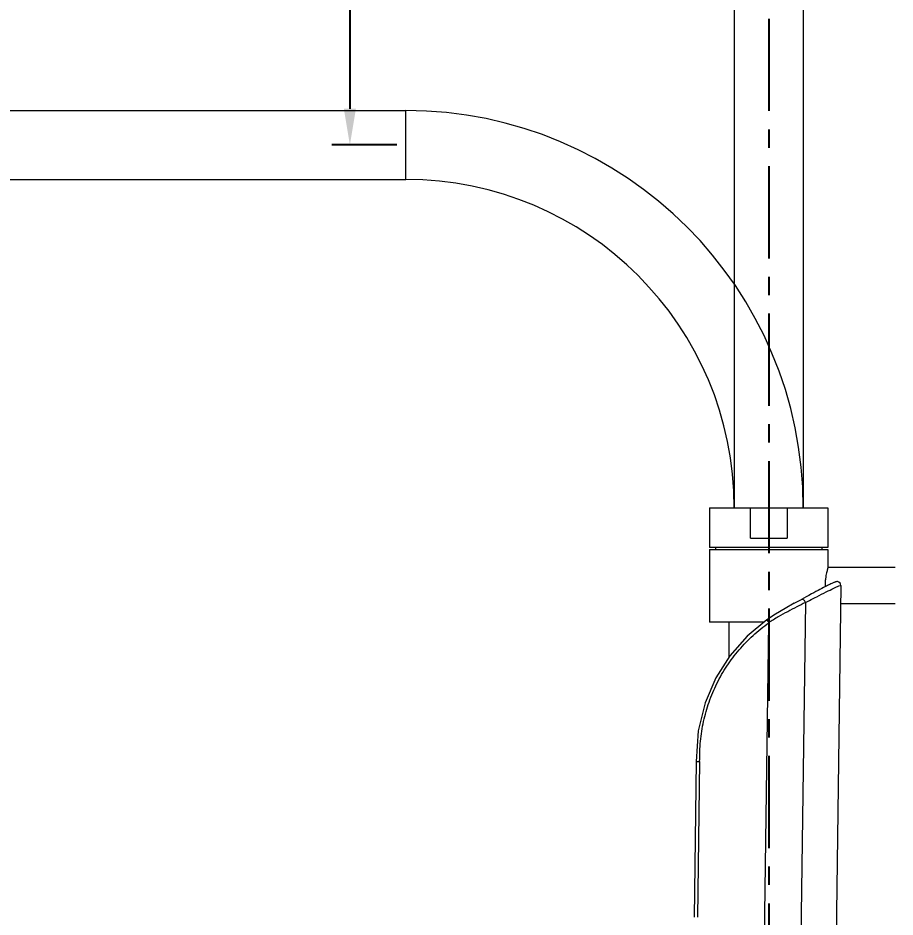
# Model space of a CAD drawing. Header units: millimetres. Extents: x 5438 to 6032, y -2661 to -1821.
# Drawn here: x 5858.7 to 5919.1, y -2178.1 to -2116.2 of the extents above; entities that cross this region are included whole.
import ezdxf

# ---------------------------------------------------------------- set-up
doc = ezdxf.new("R2010")
doc.units = ezdxf.units.MM
doc.header["$LTSCALE"] = 0.1
doc.linetypes.add('CENTERX2', pattern=[101.6, 63.5, -12.7, 12.7, -12.7])
doc.layers.get('0').update_dxf_attribs({"lineweight": 15})
doc.layers.add('CENTER', color=1, linetype='CENTERX2')
doc.layers.add('DIM', color=3, linetype='Continuous', lineweight=9)
doc.styles.get("Standard").update_dxf_attribs({"font": 'arial.ttf'})
doc.dimstyles.new('ISO-25', dxfattribs={"dimtxt": 2.5, "dimasz": 2.5, "dimexe": 1.25, "dimexo": 0.625, "dimtad": 1, "dimlfac": 5, "dimtxsty": 'Standard', "dimcen": 2.5, "dimadec": 0, "dimazin": 0, "dimtfac": 1, "dimtmove": 0, "dimatfit": 3, "dimfxl": 0, "dimarcsym": 0})

# ---------------------------------------------------------------- blocks, each defined once
blk = doc.blocks.new('*D115')
at = {"layer": 'Defpoints', "color": 0}
for p in [(5885.423, -2067.815), (5881.561, -2124.941), (5885.423, -2124.941)]:
    blk.add_point(p, dxfattribs=at)
at = {"layer": 'DIM', "color": 0, "lineweight": -2}
for p, q in [((5884.798, -2067.815), (5880.311, -2067.815)), ((5881.561, -2070.315), (5881.561, -2122.441)), ((5884.798, -2124.941), (5880.311, -2124.941))]:
    blk.add_line(p, q, dxfattribs=at)
at = {"layer": 'DIM', "color": 0}
for points in [[(5881.144, -2070.315), (5881.978, -2070.315), (5881.561, -2067.815)], [(5881.144, -2122.441), (5881.978, -2122.441), (5881.561, -2124.941)]]:
    blk.add_solid(points, dxfattribs=at)
at = {"layer": 'DIM', "color": 0, "insert": (5878.704, -2096.378), "char_height": 2.5, "attachment_point": 5, "rotation": 90}
blk.add_mtext('{\\fGulim|b0|i0|c129|p50;\\H1.6x;가동범위\\fArial|b0|i0|c0|p34;250}', dxfattribs=at)
blk = doc.blocks.new('*D125')
at = {"layer": 'Defpoints', "color": 0}
for p in [(5910.423, -2065.446), (5905.096, -2374.632), (5888.224, -2384.178), (5890.484, -2395.102), (5910.423, -2463.433)]:
    blk.add_point(p, dxfattribs=at)
at = {"layer": 'DIM', "color": 0, "lineweight": -2}
blk.add_line((5887.68, -2384.485), (5882.523, -2387.403), dxfattribs=at)
blk.add_arc((5910.423, -2371.618), 30.807, 218.80943, 260.69057, dxfattribs=at)
at = {"layer": 'DIM', "color": 0}
for points in [[(5885.728, -2391.393), (5887.107, -2390.458), (5883.611, -2386.788)], [(5905.508, -2401.188), (5905.372, -2402.849), (5910.423, -2402.425)]]:
    blk.add_solid(points, dxfattribs=at)
at = {"layer": 'DIM', "color": 0, "insert": (5896.505, -2395.485), "char_height": 5, "attachment_point": 5, "rotation": 329.75}
blk.add_mtext('61%%D', dxfattribs=at)

msp = doc.modelspace()

# ---------------------------------------------------------------- linework, layer by layer
at = {"color": 7, "linetype": 'Continuous'}
for p, q in [((5908.0484, -2092.8167), (5908.0484, -2149.9417)), ((5912.7984, -2092.8167), (5912.7984, -2149.9417)), ((5906.3471, -2149.9417), (5906.3471, -2152.6917)), ((5906.3471, -2149.9417), (5914.4997, -2149.9417)), ((5909.1583, -2152.0302), (5909.1583, -2149.9417)), ((5911.6886, -2149.9417), (5911.6886, -2152.0302)), ((5914.4997, -2149.9417), (5914.4997, -2152.6917)), ((5909.1583, -2152.0302), (5911.6886, -2152.0302)), ((5914.4997, -2152.6917), (5906.3471, -2152.6917)), ((5906.3471, -2152.8167), (5906.3471, -2157.8167)), ((5906.3471, -2152.8167), (5914.4997, -2152.8167)), ((5906.7618, -2152.6917), (5906.7618, -2152.8167)), ((5914.0851, -2152.6917), (5914.0851, -2152.8167)), ((5914.4997, -2152.8167), (5914.4997, -2154.0667)), ((5919.1259, -2154.0667), (5914.4999, -2154.0667)), ((5915.3903, -2155.3004), (5914.5513, -2216.9039)), ((5915.2428, -2155.3331), (5915.3901, -2155.2901)), ((5912.1758, -2156.5245), (5911.5498, -2156.8747)), ((5912.1758, -2156.5245), (5912.6712, -2156.2547)), ((5912.9471, -2156.4767), (5912.5376, -2186.5462)), ((5912.6712, -2156.2547), (5912.7215, -2156.2445)), ((5919.1259, -2156.5667), (5915.373, -2156.5667)), ((5910.8813, -2157.2657), (5910.29, -2157.6578)), ((5911.5498, -2156.8747), (5910.8813, -2157.2657)), ((5910.0998, -2157.8167), (5906.3471, -2157.8167)), ((5907.6626, -2157.8167), (5907.6626, -2160.2686)), ((5910.29, -2157.6578), (5908.9266, -2158.797)), ((5910.0724, -2183.9099), (5910.4272, -2157.8614)), ((5910.29, -2157.6578), (5910.4272, -2157.8614)), ((5908.9266, -2158.797), (5907.7374, -2160.1506)), ((5907.7374, -2160.1506), (5906.7764, -2161.6663)), ((5906.7764, -2161.6663), (5906.0376, -2163.3842)), ((5906.0376, -2163.3842), (5905.5654, -2165.3191)), ((5905.5654, -2165.3191), (5905.4192, -2167.429)), ((5905.4193, -2167.429), (5905.2733, -2178.1455)), ((5905.4193, -2167.429), (5905.6609, -2167.4323)), ((5905.6612, -2167.4323), (5905.5147, -2178.1487))]:
    msp.add_line(p, q, dxfattribs=at)
for p, q in [((5830.4216, -2122.5661), (5885.4228, -2122.5661)), ((5885.4228, -2127.3162), (5885.4228, -2122.5661)), ((5830.4216, -2127.3162), (5885.4228, -2127.3162))]:
    msp.add_line(p, q)
for points in [[(5914.484, -2155.2988), (5914.3955, -2155.3434), (5914.2985, -2155.3927), (5914.1928, -2155.4469), (5914.0781, -2155.5063), (5913.9541, -2155.5708), (5913.8206, -2155.6407), (5913.6773, -2155.7162), (5913.524, -2155.7974), (5913.3604, -2155.8844), (5913.1864, -2155.9774), (5913.0016, -2156.0765), (5912.6712, -2156.2547)], [(5915.3901, -2155.29), (5915.3796, -2155.2141), (5915.3344, -2155.1277), (5915.2569, -2155.0631), (5915.1694, -2155.0346), (5915.1049, -2155.0335), (5915.0644, -2155.0402), (5915.0329, -2155.0486), (5915.0032, -2155.0583), (5914.9722, -2155.0699), (5914.9384, -2155.0835), (5914.9013, -2155.0993), (5914.8597, -2155.1177), (5914.8131, -2155.1389), (5914.7608, -2155.1634), (5914.7023, -2155.1913), (5914.637, -2155.223), (5914.5643, -2155.2587), (5914.484, -2155.2988)]]:
    msp.add_lwpolyline(points, dxfattribs=at)
for radius in [27.3756, 22.6255]:
    msp.add_arc((5885.4228, -2149.9417), radius, 0, 90)
msp.add_arc((5918.0469, -2155.3164), 3.7436, 180.004478, 181.118225, dxfattribs=at)
for points, knots in [([(5914.4999, -2154.0667), (5914.4977, -2154.0667), (5914.4986, -2154.0744), (5914.4948, -2154.0809), (5914.4905, -2154.0979), (5914.4817, -2154.1246), (5914.4699, -2154.1663), (5914.4553, -2154.2185), (5914.4316, -2154.3084), (5914.3993, -2154.4434), (5914.3621, -2154.6294), (5914.3301, -2154.8423), (5914.3087, -2155.0745), (5914.3034, -2155.2349), (5914.3034, -2155.3167)], [0, 0, 0, 0, 0.0050414, 0.0113106, 0.0200496, 0.044782, 0.0788588, 0.1218182, 0.1731261, 0.298403, 0.4495811, 0.6210961, 0.8068358, 1, 1, 1, 1]), ([(5912.9472, -2156.4768), (5913.2071, -2156.3417), (5913.6875, -2156.0935), (5914.3391, -2155.7631), (5914.7952, -2155.5381), (5915.0798, -2155.4045), (5915.1934, -2155.3538), (5915.2428, -2155.3331)], [0, 0, 0, 0, 0.3425527, 0.6323701, 0.8544526, 0.9373783, 1, 1, 1, 1]), ([(5912.9471, -2156.4767), (5912.7517, -2156.5752), (5912.3446, -2156.7814), (5911.7198, -2157.1085), (5911.0682, -2157.4599), (5910.64, -2157.7234), (5910.4272, -2157.8614)], [0, 0, 0, 0, 0.2282071, 0.4759635, 0.7355187, 1, 1, 1, 1]), ([(5912.7215, -2156.2445), (5912.7446, -2156.246), (5912.7958, -2156.2653), (5912.8606, -2156.3205), (5912.9136, -2156.3939), (5912.9383, -2156.4494), (5912.9471, -2156.4767)], [0, 0, 0, 0, 0.2049171, 0.466068, 0.7463524, 1, 1, 1, 1]), ([(5905.6615, -2167.4323), (5905.6646, -2167.1993), (5905.6703, -2166.7331), (5905.7144, -2166.0356), (5905.7994, -2165.344), (5905.9272, -2164.6621), (5906.0956, -2163.9904), (5906.3761, -2163.1083), (5906.8263, -2162.0399), (5907.519, -2160.8339), (5908.3562, -2159.7225), (5909.3242, -2158.7183), (5910.0483, -2158.131), (5910.4272, -2157.8614)], [0, 0, 0, 0, 0.0628424, 0.1257424, 0.1884169, 0.2506695, 0.3127484, 0.3750881, 0.5002114, 0.624639, 0.749294, 0.8745524, 1, 1, 1, 1])]:
    msp.add_open_spline(points, degree=3, knots=knots, dxfattribs=at)
at = {"layer": 'CENTER'}
msp.add_line((5910.4234, -2065.446), (5910.4234, -2463.4333), dxfattribs=at)

# ---------------------------------------------------------------- dimensions: what is measured, and where the dimension line sits
at = {"layer": 'DIM'}
dim = msp.add_angular_dim_2l(base=(5890.4842, -2395.1016), line1=((5910.4234, -2065.446), (5910.4234, -2463.4333)), line2=((5888.224, -2384.1776), (5905.0959, -2374.6319)), text='61%%D', dimstyle='ISO-25', override={"dimtxt": 5, "dimasz": 5, "dimlfac": 4, "dimadec": 1, "dimfxl": 1.25, "dimtfill": 1}, dxfattribs=at)
dim.commit()
dim.dimension.update_dxf_attribs({"geometry": '*D125', "text_midpoint": (5896.5047, -2395.4847)})
dim = msp.add_linear_dim(base=(5881.5608, -2124.9411), p1=(5885.4228, -2067.8149), p2=(5885.4228, -2124.9411), angle=90, text='{\\fGulim|b0|i0|c129|p50;\\H1.6x;가동범위\\fArial|b0|i0|c0|p34;250}', dimstyle='ISO-25', dxfattribs=at)
dim.commit()
dim.dimension.update_dxf_attribs({"geometry": '*D115', "text_midpoint": (5878.7042, -2096.378)})

doc.saveas('drawing.dxf')
